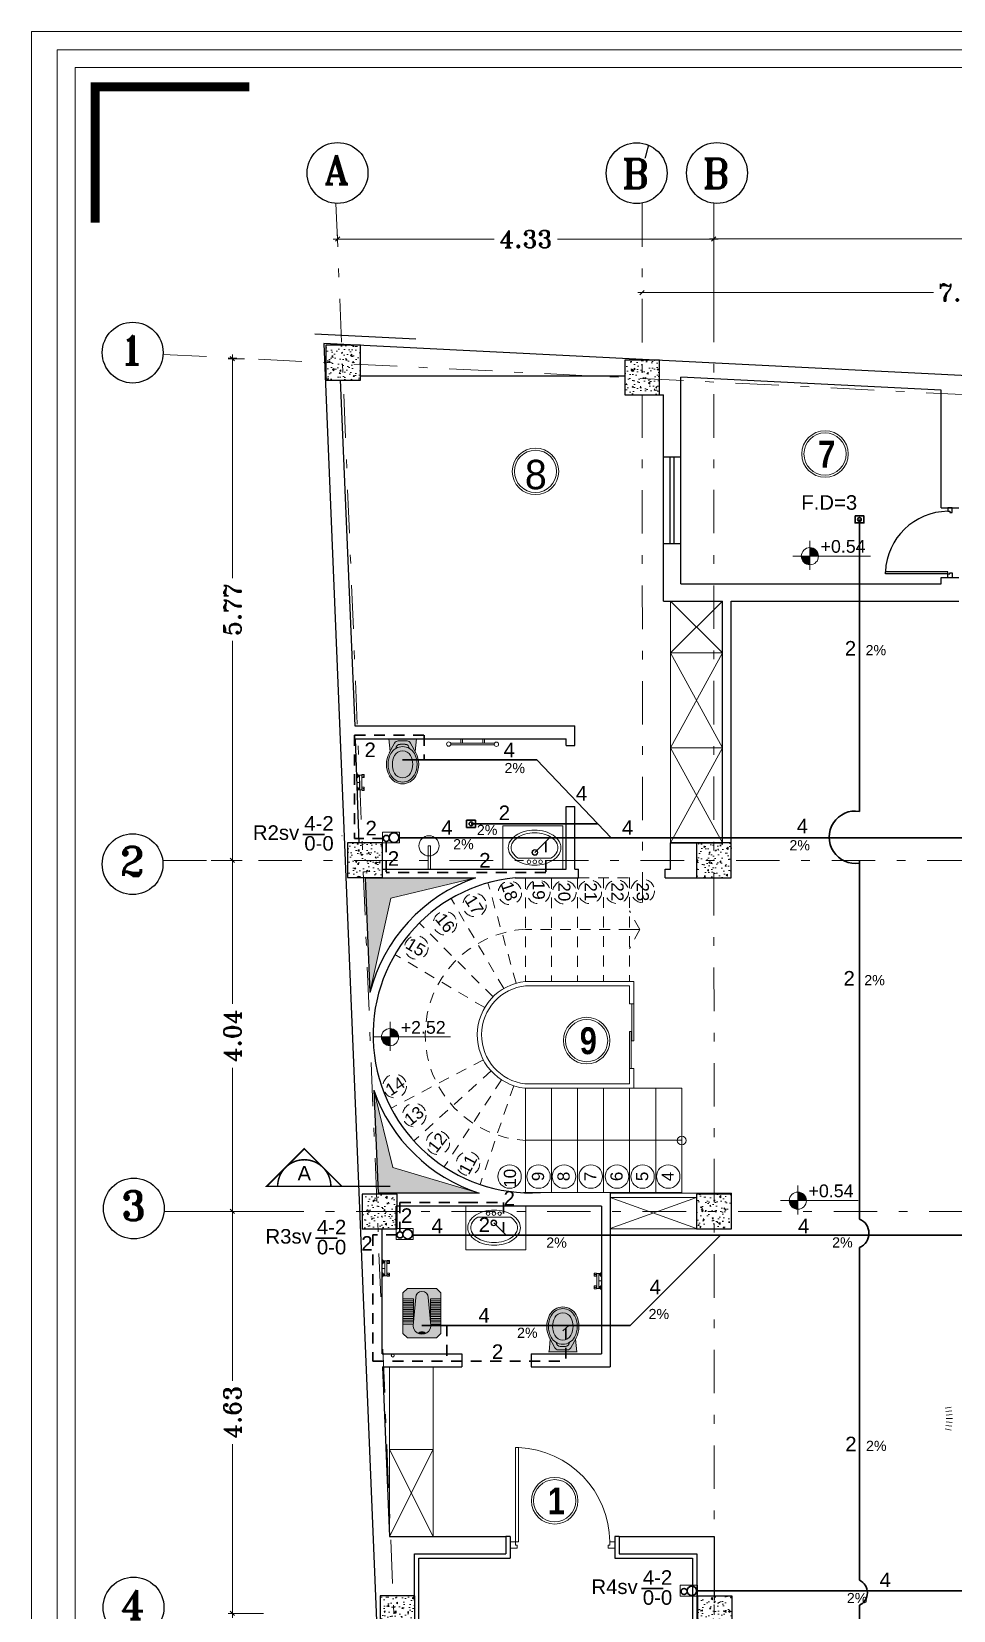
# Model space of a CAD drawing. Header units: inches. Extents: x 0 to 535, y -174 to 989.
# Drawn here: x 381.2 to 391.82, y -12.76 to 5.41 of the extents above; entities that cross this region are included whole.
import ezdxf
from ezdxf.enums import TextEntityAlignment as Align

# ---------------------------------------------------------------- set-up
doc = ezdxf.new("R2010")
doc.units = ezdxf.units.IN
doc.header["$MEASUREMENT"] = 0
for name, pattern in [('DASHDOT', [1, 0.5, -0.25, 0, -0.25]), ('DASHDOT2', [0.5, 0.25, -0.125, 0, -0.125]), ('HIDDEN2', [0.1875, 0.125, -0.0625])]:
    doc.linetypes.add(name, pattern=pattern)
for name, color, linetype, lineweight in [('1', 1, 'Continuous', 9), ('AB', 1, 'DASHDOT2', 30), ('ax', 8, 'Continuous', 5), ('beton sabok', 9, 'Continuous', 5), ('dimension', 21, 'Continuous', 9), ('door', 1, 'Continuous', 5), ('FAZELAB', 1, 'Continuous', 30), ('FER', 20, 'Continuous', 9), ('font', 253, 'Continuous', 9), ('FUR', 252, 'Continuous', 5), ('Furniture', 175, 'Continuous', 5), ('HEATING', 1, 'Continuous', 30), ('kadr02$0$AEOCLG', 4, 'Continuous', 9), ('LAYER2', 253, 'Continuous', 5), ('w.c', 7, 'Continuous', 5), ('wall', 51, 'Continuous', 25), ('window', 152, 'Continuous', 5)]:
    doc.layers.add(name, color=color, linetype=linetype, lineweight=lineweight)
doc.layers.add('nazok kari', color=43, linetype='Continuous')
doc.layers.add('Section', color=3, linetype='Continuous')
doc.styles.add('amir text b', font='swisscbo.ttf')
doc.styles.add('arial', font='arial.ttf')
doc.styles.add('FAR-3', font='naskhn.shx', dxfattribs={"height": 0.35})
doc.styles.add('ROMANT', font='romant')
doc.styles.get("Standard").update_dxf_attribs({"font": 'arial.ttf'})
doc.dimstyles.new('STANDARD$0', dxfattribs={"dimtxt": 0.2, "dimasz": 0.05, "dimexe": 0.05, "dimexo": 0.05, "dimgap": 0.05, "dimtad": 0, "dimzin": 0, "dimdsep": 46, "dimtxsty": 'ROMANT', "dimblk": 'OBLIQUE', "dimcen": 0, "dimdle": 0.05, "dimclrd": 256, "dimclre": 256, "dimclrt": 256, "dimadec": 0, "dimazin": 0, "dimtfac": 1, "dimtix": 1, "dimtofl": 0, "dimtmove": 1, "dimatfit": 3, "dimldrblk": 'OBLIQUE', "dimfxl": 1, "dimtolj": 1, "dimtzin": 0, "dimlwd": -1, "dimlwe": -1, "dimarcsym": 1})

# ---------------------------------------------------------------- blocks, each defined once
blk = doc.blocks.new('wc01')
at = {"layer": 'w.c'}
for p, q in [((-1.038, -0.5), (-1.038, 0)), ((-1.038, 0), (-0.347, 0)), ((-0.347, 0), (-0.347, -0.5)), ((-0.523, -0.126), (-0.9, -0.126)), ((-0.347, -0.5), (-1.038, -0.5))]:
    blk.add_line(p, q, dxfattribs=at)
for centre, radius in [((-0.781, -0.085), 0.0209), ((-0.715, -0.192), 0.0338), ((-0.715, -0.192), 0.0285), ((-0.714, -0.085), 0.0209), ((-0.647, -0.085), 0.0209)]:
    blk.add_circle(centre, radius, dxfattribs=at)
for centre, radius, start, end in [((-0.875, -0.247), 0.139, 148.2866, 180), ((-0.797, -0.295), 0.231, 123.8347, 148.2866), ((-0.797, -0.295), 0.199, 121.3767, 148.2866), ((-0.746, -0.372), 0.323, 105.5176, 123.8347), ((-0.712, -0.493), 0.449, 90, 105.5176), ((-0.712, -0.493), 0.449, 74.4824, 90), ((-0.678, -0.372), 0.323, 56.1653, 74.4824), ((-0.627, -0.295), 0.199, 31.7134, 58.6233), ((-0.627, -0.295), 0.231, 31.7134, 56.1653), ((-0.548, -0.247), 0.139, 360, 31.7134), ((-0.875, -0.247), 0.139, 180, 211.7134), ((-0.797, -0.198), 0.231, 211.7134, 236.1653), ((-0.875, -0.247), 0.106, 148.2866, 180), ((-0.875, -0.247), 0.106, 180, 211.7134), ((-0.797, -0.198), 0.199, 211.7134, 236.1653), ((-0.746, -0.122), 0.291, 236.1653, 254.4824), ((-0.678, -0.122), 0.291, 285.5176, 303.8347), ((-0.627, -0.198), 0.199, 303.8347, 328.2866), ((-0.627, -0.198), 0.231, 303.8347, 328.2866), ((-0.548, -0.247), 0.106, 360, 31.7134), ((-0.548, -0.247), 0.106, 328.2866, 0), ((-0.548, -0.247), 0.139, 328.2866, 360), ((-0.746, -0.122), 0.323, 236.1653, 254.4824), ((-0.712, 0), 0.449, 254.4824, 270), ((-0.712, 0), 0.417, 254.4824, 270), ((-0.712, 0), 0.417, 270, 285.5176), ((-0.712, 0), 0.449, 270, 285.5176), ((-0.678, -0.122), 0.323, 285.5176, 303.8347)]:
    blk.add_arc(centre, radius, start, end, dxfattribs=at)
blk = doc.blocks.new('rer')
at = {"layer": 'w.c', "true_color": 0xdbd2bd}
h = blk.add_hatch(color=254, dxfattribs=at)
h.dxf.hatch_style = 2
h.paths.add_polyline_path([(126.852, -299.268), (126.852, -299.15), (126.959, -299.15), (127.01, -299.201), (127.01, -299.537), (126.959, -299.588), (126.852, -299.588), (126.852, -299.469, 1.16316)])
h.paths.add_polyline_path([(126.867, -299.267, -0.287492), (126.959, -299.324, 0.445261), (126.959, -299.413, -0.287492), (126.867, -299.471), (126.546, -299.44, -1), (126.546, -299.298)], flags=17)
h.paths.add_polyline_path([(126.852, -299.15), (126.852, -299.268, 0.009834), (126.848, -299.269, -0.339643), (126.959, -299.324, 0.445261), (126.959, -299.413, -0.287492), (126.867, -299.471), (126.806, -299.465), (126.806, -299.466), (126.562, -299.466), (126.562, -299.588), (126.49, -299.588), (126.44, -299.537), (126.44, -299.201), (126.49, -299.15)])
h.paths.add_polyline_path([(126.848, -299.469, 0.009834), (126.852, -299.469), (126.852, -299.588), (126.826, -299.588), (126.826, -299.467)], flags=17)
h.paths.add_polyline_path([(126.826, -299.467), (126.826, -299.588), (126.806, -299.588), (126.806, -299.466), (126.814, -299.466)], flags=17)
h.paths.add_polyline_path([(126.806, -299.466), (126.806, -299.588), (126.786, -299.588), (126.786, -299.466)], flags=17)
h.paths.add_polyline_path([(126.786, -299.466), (126.786, -299.588), (126.765, -299.588), (126.765, -299.466)], flags=17)
h.paths.add_polyline_path([(126.765, -299.466), (126.765, -299.588), (126.745, -299.588), (126.745, -299.466)], flags=17)
h.paths.add_polyline_path([(126.745, -299.466), (126.745, -299.588), (126.725, -299.588), (126.725, -299.466)], flags=17)
h.paths.add_polyline_path([(126.725, -299.466), (126.725, -299.588), (126.704, -299.588), (126.704, -299.466)], flags=17)
h.paths.add_polyline_path([(126.704, -299.466), (126.704, -299.588), (126.684, -299.588), (126.684, -299.466)], flags=17)
h.paths.add_polyline_path([(126.684, -299.466), (126.684, -299.588), (126.664, -299.588), (126.664, -299.466)], flags=17)
h.paths.add_polyline_path([(126.664, -299.466), (126.664, -299.588), (126.643, -299.588), (126.643, -299.466)], flags=17)
h.paths.add_polyline_path([(126.643, -299.466), (126.643, -299.588), (126.623, -299.588), (126.623, -299.466)], flags=17)
h.paths.add_polyline_path([(126.623, -299.466), (126.623, -299.588), (126.602, -299.588), (126.602, -299.466)], flags=17)
h.paths.add_polyline_path([(126.602, -299.466), (126.602, -299.588), (126.582, -299.588), (126.582, -299.466)], flags=17)
h.paths.add_polyline_path([(126.582, -299.466), (126.582, -299.588), (126.562, -299.588), (126.562, -299.466)], flags=17)
h = blk.add_hatch(color=254, dxfattribs=at)
h.dxf.hatch_style = 2
h.paths.add_polyline_path([(126.867, -299.267, -0.287492), (126.959, -299.324, 0.445261), (126.959, -299.413, -0.287492), (126.867, -299.471), (126.546, -299.44, -1), (126.546, -299.298)])
h = blk.add_hatch(color=254, dxfattribs=at)
h.dxf.hatch_style = 2
h.paths.add_polyline_path([(126.959, -299.324, -0.229416), (126.959, -299.413, -0.445261)])
at = {"layer": 'w.c'}
for p, q in [((126.44, -299.201), (126.49, -299.15)), ((126.959, -299.15), (126.49, -299.15)), ((126.562, -299.15), (126.562, -299.272)), ((126.582, -299.15), (126.582, -299.272)), ((126.602, -299.15), (126.602, -299.272)), ((126.623, -299.15), (126.623, -299.272)), ((126.643, -299.15), (126.643, -299.272)), ((126.664, -299.15), (126.664, -299.272)), ((126.684, -299.15), (126.684, -299.272)), ((126.704, -299.15), (126.704, -299.272)), ((126.725, -299.15), (126.725, -299.272)), ((126.745, -299.15), (126.745, -299.272)), ((126.765, -299.15), (126.765, -299.272)), ((126.786, -299.15), (126.786, -299.272)), ((126.806, -299.15), (126.806, -299.272)), ((126.826, -299.15), (126.826, -299.272)), ((126.852, -299.15), (126.852, -299.272)), ((127.01, -299.201), (126.959, -299.15)), ((126.44, -299.201), (126.44, -299.537)), ((126.867, -299.267), (126.546, -299.298)), ((126.814, -299.272), (126.562, -299.272)), ((127.01, -299.537), (127.01, -299.201)), ((126.867, -299.471), (126.546, -299.44)), ((126.562, -299.466), (126.814, -299.466)), ((126.562, -299.466), (126.562, -299.588)), ((126.582, -299.466), (126.582, -299.588)), ((126.602, -299.466), (126.602, -299.588)), ((126.623, -299.466), (126.623, -299.588)), ((126.643, -299.466), (126.643, -299.588)), ((126.664, -299.466), (126.664, -299.588)), ((126.684, -299.466), (126.684, -299.588)), ((126.704, -299.466), (126.704, -299.588)), ((126.725, -299.466), (126.725, -299.588)), ((126.745, -299.466), (126.745, -299.588)), ((126.765, -299.466), (126.765, -299.588)), ((126.786, -299.466), (126.786, -299.588)), ((126.806, -299.466), (126.806, -299.588)), ((126.826, -299.466), (126.826, -299.588)), ((126.852, -299.466), (126.852, -299.588)), ((126.49, -299.588), (126.44, -299.537)), ((126.49, -299.588), (126.959, -299.588)), ((126.959, -299.588), (127.01, -299.537))]:
    blk.add_line(p, q, dxfattribs=at)
for centre, radius, start, end in [((126.546, -299.369), 0.0713, 90, 270), ((126.867, -299.369), 0.102, 259.1193, 100.8807), ((126.999, -299.369), 0.0597, 131.9969, 228.0031)]:
    blk.add_arc(centre, radius, start, end, dxfattribs=at)
blk = doc.blocks.new('we')
at = {"layer": 'Furniture', "true_color": 0xdbd2bd}
h = blk.add_hatch(color=254, dxfattribs=at)
h.dxf.hatch_style = 2
h.paths.add_polyline_path([(126.415, -299.619, 0.250522), (126.149, -299.619), (126.037, -299.678, 0.276719), (126.012, -299.72), (126.012, -299.822, 0.276719), (126.036, -299.864), (126.148, -299.924, 0.250522), (126.414, -299.924, 0.599332)])
h.paths.add_polyline_path([(126.157, -299.906, 0.250522), (126.405, -299.907, 0.599332), (126.405, -299.636, 0.250522), (126.158, -299.636, 0.599332)], flags=16)
h.paths.add_polyline_path([(126.382, -299.864, -0.250522), (126.18, -299.864, -0.599332), (126.18, -299.679, -0.250522), (126.383, -299.679, -0.599332)], flags=0)
h.paths.add_polyline_path([(126.18, -299.679, 0.599332), (126.18, -299.864, 0.250522), (126.382, -299.864, 0.599332), (126.383, -299.679, 0.250522)], flags=0)
h.paths.add_polyline_path([(126.012, -299.822), (126.012, -299.72, -0.276719), (126.037, -299.678), (126.134, -299.626), (125.989, -299.612), (125.988, -299.93), (126.134, -299.916), (126.036, -299.864, -0.276719)])
edge = h.paths.add_edge_path()
edge.add_line((125.988, -299.599), (125.988, -299.935))
edge.add_line((125.988, -299.935), (125.989, -299.606))
edge.add_arc((125.94, -299.606), 0.0484, 359.8872, 368.2762)
h = blk.add_hatch(color=254, dxfattribs=at)
h.dxf.hatch_style = 2
h.paths.add_polyline_path([(126.157, -299.906, 0.250522), (126.405, -299.907, 0.599332), (126.405, -299.636, 0.250522), (126.158, -299.636, 0.599332)])
h.paths.add_polyline_path([(126.18, -299.679, -0.250522), (126.383, -299.679, -0.599332), (126.382, -299.864, -0.250522), (126.18, -299.864, -0.599332)], flags=16)
h.paths.add_polyline_path([(126.18, -299.679, 0.599332), (126.18, -299.864, 0.250522), (126.382, -299.864, 0.599332), (126.383, -299.679, 0.250522)], flags=16)
at = {"layer": 'Furniture'}
for p, q in [((125.988, -299.936), (125.989, -299.606)), ((126.134, -299.626), (125.989, -299.612)), ((126.037, -299.678), (126.149, -299.619)), ((126.012, -299.822), (126.012, -299.72)), ((126.036, -299.864), (126.148, -299.924)), ((126.051, -299.8), (126.051, -299.742)), ((126.134, -299.916), (125.988, -299.93))]:
    blk.add_line(p, q, dxfattribs=at)
for centre, radius, start, end in [((126.059, -299.72), 0.0469, 118.016, 179.8872), ((126.1, -299.742), 0.0484, 92.8645, 179.8872), ((126.23, -299.771), 0.153, 118.016, 241.7584), ((126.23, -299.771), 0.105, 118.016, 241.7584), ((126.281, -299.868), 0.282, 61.7584, 118.016), ((126.281, -299.868), 0.263, 61.7584, 118.016), ((126.281, -299.868), 0.214, 61.7584, 118.016), ((126.333, -299.772), 0.105, 298.016, 61.7584), ((126.333, -299.772), 0.153, 298.016, 61.7584), ((126.333, -299.772), 0.173, 298.016, 61.7584), ((126.059, -299.822), 0.0469, 179.8872, 241.7584), ((126.1, -299.8), 0.0484, 179.8872, 266.9099), ((126.282, -299.675), 0.214, 241.7584, 298.016), ((126.282, -299.675), 0.282, 241.7584, 298.016), ((126.282, -299.675), 0.263, 241.7584, 298.016)]:
    blk.add_arc(centre, radius, start, end, dxfattribs=at)
blk = doc.blocks.new('DR_D01')
for p, q in [((-0.45, 0.93), (-0.42, 0.93)), ((-0.45, 0.03), (-0.45, 0.93)), ((-0.42, 0.03), (-0.42, 0.93)), ((-0.5, 0.03), (-0.42, 0.03)), ((-0.5, 0.03), (-0.5, -0.03)), ((-0.45, 0.03), (-0.45, 0)), ((-0.45, 0), (-0.435, 0)), ((-0.435, 0), (-0.435, -0.03)), ((0.435, 0), (0.435, -0.03)), ((0.45, 0), (0.435, 0)), ((0.45, 0.03), (0.45, 0)), ((0.5, 0.03), (0.45, 0.03)), ((0.5, -0.03), (0.5, 0.03)), ((-0.435, -0.03), (-0.5, -0.03)), ((0.435, -0.03), (0.5, -0.03))]:
    blk.add_line(p, q)
blk.add_arc((-0.46, 0.021), 0.91, 0.5915, 87.4664)
blk = doc.blocks.new('beton')
at = {"layer": 'beton sabok'}
h = blk.add_hatch(dxfattribs=at)
h.set_pattern_fill('AR-CONC', color=256, scale=0.022857, angle=45)
h.set_pattern_definition([(95, (46.01481, 18.04323), (0.126069028, 0.105784475), [0.017142857, -0.18857143]), (40, (46.01481, 18.04323), (-0.14399821, 0.099147006), [0.013714286, -0.150857143]), (145.451444, (46.02532, 18.05205), (-0.01792918, 0.20493148), [0.014569187, -0.160261054]), (91.1842, (45.98248, 18.07555), (0.1992442, 0.14574029), [0.02571429, -0.28285714]), (141.635635, (45.9991, 18.0877), (-0.00637716, 0.30850552), [0.02185379, -0.24039172]), (36.184164, (45.98248, 18.07555), (-0.00637716, 0.30850552), [0.02057143, -0.22628571]), (66, (46.00673, 18.08364), (0.161547788, 0.03140171), [0.017142857, -0.18857143]), (11, (46.00673, 18.08364), (-0.07787625, 0.156527642), [0.013714286, -0.150857143]), (116.451445, (46.02019, 18.08625), (0.083671537, 0.18792935), [0.014569186, -0.160261054]), (82.5, (46.01481, 18.04323), (-0.0518384424, 0.055769101), [0, -0.149028571, 0, -0.153142857, 0, -0.151428571]), (52.5, (46.01481, 18.04323), (-0.021228101, 0.106265017), [0, -0.087314286, 0, -0.1456, 0, -0.057714286]), (12.5, (45.97877, 18.00719), (0.0899241525, 0.082633317), [0, -0.057142857, 0, -0.178285714, 0, -0.236571429]), (2.5, (45.9626, 17.99103), (0.07807771, 0.110436527), [0, -0.074285714, 0, -0.1184, 0, -0.168])])
h.paths.add_polyline_path([(326.844, 567.847), (327.244, 567.847), (327.244, 568.247), (326.844, 568.247)])
at = {"layer": 'wall'}
blk.add_lwpolyline([(327.244, 568.247), (327.244, 567.847), (326.844, 567.847), (326.844, 568.247)], close=True, dxfattribs=at)
blk = doc.blocks.new('_Oblique')
at = {"color": 0, "linetype": 'ByBlock', "lineweight": -2}
blk.add_line((-0.5, -0.5), (0.5, 0.5), dxfattribs=at)
blk = doc.blocks.new('*D167')
at = {"layer": 'Defpoints', "color": 0, "transparency": 16777216}
for p in [(32.954, 38.09), (32.763, 32.316), (32.926, 32.316)]:
    blk.add_point(p, dxfattribs=at)
at = {"layer": 'dimension', "transparency": 16777216}
for p, q in [((32.904, 38.09), (32.713, 38.09)), ((32.763, 38.14), (32.763, 35.563)), ((32.763, 32.266), (32.763, 34.844)), ((32.876, 32.316), (32.713, 32.316))]:
    blk.add_line(p, q, dxfattribs=at)
at = {"layer": 'dimension', "transparency": 16777216, "xscale": 0.05, "yscale": 0.05, "zscale": 0.05}
for p, rotation in [((32.763, 38.09), 90), ((32.763, 32.316), 270)]:
    blk.add_blockref('_Oblique', p, dxfattribs=dict(at, rotation=rotation))
at = {"layer": 'dimension', "transparency": 16777216, "insert": (32.763, 35.203), "char_height": 0.2, "attachment_point": 5, "rotation": 90, "style": 'ROMANT'}
blk.add_mtext('\\A1;5.77', dxfattribs=at)
blk = doc.blocks.new('*D168')
at = {"layer": 'Defpoints', "color": 0, "transparency": 16777216}
for p in [(32.467, 32.316), (32.406, 28.274), (32.763, 28.274)]:
    blk.add_point(p, dxfattribs=at)
at = {"layer": 'dimension', "transparency": 16777216}
for p, q in [((32.763, 32.366), (32.763, 30.664)), ((32.517, 32.316), (32.813, 32.316)), ((32.763, 28.224), (32.763, 29.926)), ((32.456, 28.274), (32.813, 28.274))]:
    blk.add_line(p, q, dxfattribs=at)
at = {"layer": 'dimension', "transparency": 16777216, "xscale": 0.05, "yscale": 0.05, "zscale": 0.05}
for p, rotation in [((32.763, 32.316), 90), ((32.763, 28.274), 270)]:
    blk.add_blockref('_Oblique', p, dxfattribs=dict(at, rotation=rotation))
at = {"layer": 'dimension', "transparency": 16777216, "insert": (32.763, 30.295), "char_height": 0.2, "attachment_point": 5, "rotation": 90, "style": 'ROMANT'}
blk.add_mtext('\\A1;4.04', dxfattribs=at)
blk = doc.blocks.new('*D169')
at = {"layer": 'Defpoints', "color": 0, "transparency": 16777216}
for p in [(33.172, 28.274), (32.763, 23.647), (33.172, 23.647)]:
    blk.add_point(p, dxfattribs=at)
at = {"layer": 'dimension', "transparency": 16777216}
for p, q in [((33.122, 28.274), (32.713, 28.274)), ((32.763, 28.324), (32.763, 26.325)), ((32.763, 23.597), (32.763, 25.596)), ((33.122, 23.647), (32.713, 23.647))]:
    blk.add_line(p, q, dxfattribs=at)
at = {"layer": 'dimension', "transparency": 16777216, "xscale": 0.05, "yscale": 0.05, "zscale": 0.05}
for p, rotation in [((32.763, 28.274), 90), ((32.763, 23.647), 270)]:
    blk.add_blockref('_Oblique', p, dxfattribs=dict(at, rotation=rotation))
at = {"layer": 'dimension', "transparency": 16777216, "insert": (32.763, 25.961), "char_height": 0.2, "attachment_point": 5, "rotation": 90, "style": 'ROMANT'}
blk.add_mtext('\\A1;4.63', dxfattribs=at)
blk = doc.blocks.new('*D170')
at = {"layer": 'Defpoints', "color": 0, "transparency": 16777216}
for p in [(38.306, 39.468), (38.306, 39.468), (33.975, 39.392)]:
    blk.add_point(p, dxfattribs=at)
at = {"layer": 'dimension', "transparency": 16777216}
for p, q in [((33.925, 39.468), (35.777, 39.468)), ((33.975, 39.442), (33.975, 39.518)), ((38.356, 39.468), (36.505, 39.468))]:
    blk.add_line(p, q, dxfattribs=at)
at = {"layer": 'dimension', "transparency": 16777216, "xscale": 0.05, "yscale": 0.05, "zscale": 0.05, "rotation": 180}
blk.add_blockref('_Oblique', (33.975, 39.468), dxfattribs=at)
at = {"layer": 'dimension', "transparency": 16777216, "xscale": 0.05, "yscale": 0.05, "zscale": 0.05}
blk.add_blockref('_Oblique', (38.306, 39.468), dxfattribs=at)
at = {"layer": 'dimension', "transparency": 16777216, "insert": (36.141, 39.468), "char_height": 0.2, "attachment_point": 5, "style": 'ROMANT'}
blk.add_mtext('\\A1;4.33', dxfattribs=at)
blk = doc.blocks.new('*D171')
at = {"layer": 'Defpoints', "color": 0, "transparency": 16777216}
for p in [(44.912, 39.597), (44.912, 39.469), (38.306, 38.703)]:
    blk.add_point(p, dxfattribs=at)
at = {"layer": 'dimension', "transparency": 16777216}
for p, q in [((38.256, 39.469), (41.259, 39.469)), ((38.306, 38.753), (38.306, 39.519)), ((44.962, 39.469), (41.959, 39.469)), ((44.912, 39.547), (44.912, 39.419))]:
    blk.add_line(p, q, dxfattribs=at)
at = {"layer": 'dimension', "transparency": 16777216, "xscale": 0.05, "yscale": 0.05, "zscale": 0.05, "rotation": 180}
blk.add_blockref('_Oblique', (38.306, 39.469), dxfattribs=at)
at = {"layer": 'dimension', "transparency": 16777216, "xscale": 0.05, "yscale": 0.05, "zscale": 0.05}
blk.add_blockref('_Oblique', (44.912, 39.469), dxfattribs=at)
at = {"layer": 'dimension', "transparency": 16777216, "insert": (41.609, 39.469), "char_height": 0.2, "attachment_point": 5, "style": 'ROMANT'}
blk.add_mtext('\\A1;6.61', dxfattribs=at)
blk = doc.blocks.new('*D172')
at = {"layer": 'Defpoints', "color": 0, "transparency": 16777216}
for p in [(37.481, 38.853), (44.912, 38.853), (44.912, 38.853)]:
    blk.add_point(p, dxfattribs=at)
at = {"layer": 'dimension', "transparency": 16777216}
for p, q in [((37.431, 38.853), (40.837, 38.853)), ((44.962, 38.853), (41.556, 38.853))]:
    blk.add_line(p, q, dxfattribs=at)
at = {"layer": 'dimension', "transparency": 16777216, "xscale": 0.05, "yscale": 0.05, "zscale": 0.05, "rotation": 180}
blk.add_blockref('_Oblique', (37.481, 38.853), dxfattribs=at)
at = {"layer": 'dimension', "transparency": 16777216, "xscale": 0.05, "yscale": 0.05, "zscale": 0.05}
blk.add_blockref('_Oblique', (44.912, 38.853), dxfattribs=at)
at = {"layer": 'dimension', "transparency": 16777216, "insert": (41.196, 38.853), "char_height": 0.2, "attachment_point": 5, "style": 'ROMANT'}
blk.add_mtext('\\A1;7.43', dxfattribs=at)
blk = doc.blocks.new('A$C7BB53FAB')
at = {"layer": 'FER'}
for p, q in [((-0.065, 0.151), (-0.079, 0.156)), ((-0.079, 0.141), (-0.065, 0.146)), ((-0.079, 0.009), (-0.065, 0.004)), ((-0.049, 0.157), (-0.052, 0.157)), ((-0.049, 0.14), (-0.052, 0.14)), ((-0.049, 0.01), (-0.052, 0.01)), ((-0.022, 0.157), (-0.024, 0.157)), ((-0.022, 0.142), (-0.024, 0.142)), ((-0.024, 0.075), (0.005, 0.075)), ((-0.022, 0.007), (-0.024, 0.007)), ((-0.022, 0.141), (-0.022, 0.159)), ((-0.022, 0.009), (-0.022, -0.009)), ((-0.01, 0.16), (-0.02, 0.16)), ((-0.01, 0.155), (-0.02, 0.155)), ((-0.01, 0.145), (-0.02, 0.145)), ((-0.01, 0.14), (-0.02, 0.14)), ((-0.01, 0.01), (-0.02, 0.01)), ((-0.01, 0.005), (-0.02, 0.005)), ((-0.009, 0.157), (-0.002, 0.171)), ((-0.009, 0.141), (-0.009, 0.159)), ((-0.009, 0.142), (-0.002, 0.129)), ((-0.009, 0.007), (-0.002, 0.021)), ((-0.009, 0.009), (-0.009, -0.009)), ((0, 0.172), (0.005, 0.172)), ((0, 0.127), (0, 0.172)), ((0, 0.127), (0.005, 0.127)), ((0, 0.023), (0.005, 0.023)), ((0, 0.023), (0, -0.023)), ((-0.065, -0.001), (-0.079, -0.006)), ((-0.049, -0.007), (-0.052, -0.007)), ((-0.022, -0.007), (-0.024, -0.007)), ((-0.01, -0.005), (-0.02, -0.005)), ((-0.01, -0.01), (-0.02, -0.01)), ((-0.009, -0.007), (-0.002, -0.021)), ((0, -0.023), (0.005, -0.023))]:
    blk.add_line(p, q, dxfattribs=at)
for points in [[(-0.053, 0.166, -0.414214), (-0.052, 0.165), (-0.052, 0.132, -0.414214), (-0.053, 0.131), (-0.078, 0.131, -0.414214), (-0.079, 0.132), (-0.079, 0.165, -0.414214), (-0.078, 0.166)], [(-0.078, 0.019), (-0.053, 0.019, -0.414214), (-0.052, 0.017), (-0.052, -0.015, -0.414214), (-0.053, -0.016), (-0.078, -0.016, -0.414214), (-0.079, -0.015), (-0.079, 0.017, -0.414214)], [(-0.024, 0.159, 0.414214), (-0.025, 0.16), (-0.048, 0.16, 0.414214), (-0.049, 0.159), (-0.049, -0.009, 0.414214), (-0.048, -0.01), (-0.025, -0.01, 0.414214), (-0.024, -0.009)]]:
    blk.add_lwpolyline(points, format="xyb", close=True, dxfattribs=at)
for centre, radius, start, end in [((-0.066, 0.149), 0.0025, 290.556, 69.444), ((-0.066, 0.001), 0.0025, 290.556, 69.444), ((-0.02, 0.159), 0.00125, 90, 180), ((-0.02, 0.156), 0.00125, 180, 270), ((-0.02, 0.154), 0.00125, 90, 180), ((-0.02, 0.146), 0.00125, 180, 270), ((-0.02, 0.144), 0.00125, 90, 180), ((-0.02, 0.141), 0.00125, 180, 270), ((-0.02, 0.009), 0.00125, 90, 180), ((-0.02, 0.006), 0.00125, 180, 270), ((-0.02, 0.004), 0.00125, 90, 180), ((-0.01, 0.159), 0.00125, 0, 90), ((-0.01, 0.156), 0.00125, 270, 0), ((-0.01, 0.154), 0.00125, 0, 90), ((-0.01, 0.146), 0.00125, 270, 0), ((-0.01, 0.144), 0.00125, 0, 90), ((-0.01, 0.141), 0.00125, 270, 0), ((-0.01, 0.009), 0.00125, 0, 90), ((-0.01, 0.006), 0.00125, 270, 0), ((-0.01, 0.004), 0.00125, 0, 90), ((0, 0.17), 0.0025, 90, 153.4349), ((0, 0.13), 0.0025, 206.5651, 270), ((0, 0.02), 0.0025, 90, 153.4349), ((-0.02, -0.004), 0.00125, 180, 270), ((-0.02, -0.006), 0.00125, 90, 180), ((-0.02, -0.009), 0.00125, 180, 270), ((-0.01, -0.004), 0.00125, 270, 0), ((-0.01, -0.006), 0.00125, 0, 90), ((-0.01, -0.009), 0.00125, 270, 0), ((0, -0.02), 0.0025, 206.5651, 270)]:
    blk.add_arc(centre, radius, start, end, dxfattribs=at)
blk = doc.blocks.new('fgh')
at = {"layer": 'ax', "color": 67, "linetype": 'DASHDOT', "true_color": 0x727430}
for p, q in [((33.955, 39.879), (34.66, 22.701)), ((37.48, 39.879), (37.486, 31.832)), ((38.306, 39.881), (38.311, 21.997)), ((31.964, 38.14), (44.712, 37.501)), ((31.964, 32.316), (46.654, 32.316)), ((31.987, 28.274), (46.207, 28.274))]:
    blk.add_line(p, q, dxfattribs=at)
at = {"layer": 'dimension', "lineweight": -3}
for centre in [(33.974, 40.229), (37.418, 40.227), (38.343, 40.229), (31.615, 38.161), (31.614, 32.272), (31.628, 28.308), (31.625, 23.715)]:
    blk.add_circle(centre, 0.35, dxfattribs=at)
at = {"xscale": -1}
for p in [(361.082, -530.002), (364.525, -530.173), (361.334, -535.73), (365.352, -535.731), (361.503, -539.773), (365.353, -539.773), (361.709, -544.399), (365.361, -544.4)]:
    blk.add_blockref('beton', p, dxfattribs=at)
at = {"layer": 'dimension'}
blk.add_text('/', height=0.139, dxfattribs=at).set_placement((37.508, 40.401))
at = {"layer": 'dimension', "lineweight": -3, "style": 'ROMANT'}
for s, p in [('A', (33.82, 40.099)), ('B', (37.247, 40.054)), ('B', (38.173, 40.056)), ('1', (31.466, 38.025)), ('2', (31.466, 32.136)), ('3', (31.48, 28.172)), ('4', (31.476, 23.579))]:
    blk.add_text(s, height=0.334, dxfattribs=at).set_placement(p)
at = {"layer": 'dimension'}
for base, p1, p2, picture, middle in [((38.306, 39.468), (33.975, 39.392), (38.306, 39.468), '*D170', (36.141, 39.468)), ((44.912, 39.469), (38.306, 38.703), (44.912, 39.597), '*D171', (41.609, 39.469)), ((44.912, 38.853), (37.481, 38.853), (44.912, 38.853), '*D172', (41.196, 38.853))]:
    dim = blk.add_linear_dim(base=base, p1=p1, p2=p2, dimstyle='STANDARD$0', dxfattribs=at)
    dim.commit()
    dim.dimension.update_dxf_attribs({"geometry": picture, "text_midpoint": middle})
for base, p1, p2, picture, middle in [((32.763, 32.316), (32.954, 38.09), (32.926, 32.316), '*D167', (32.763, 35.203)), ((32.763, 28.274), (32.467, 32.316), (32.406, 28.274), '*D168', (32.763, 30.295)), ((32.763, 23.647), (33.172, 28.274), (33.172, 23.647), '*D169', (32.763, 25.961))]:
    dim = blk.add_linear_dim(base=base, p1=p1, p2=p2, angle=90, dimstyle='STANDARD$0', dxfattribs=at)
    dim.commit()
    dim.dimension.update_dxf_attribs({"geometry": picture, "text_midpoint": middle})

msp = doc.modelspace()

# ---------------------------------------------------------------- hatches: boundary and pattern name
at = {"layer": '1'}
h = msp.add_hatch(color=256, dxfattribs=at)
h.dxf.hatch_style = 1
h.paths.add_polyline_path([(386.313, -4.329), (385.046, -4.329), (385.1, -5.639), (385.341, -4.563)])
h = msp.add_hatch(color=256, dxfattribs=at)
h.dxf.hatch_style = 1
h.paths.add_polyline_path([(385.361, -7.664), (385.292, -7.381), (385.171, -7.381), (385.195, -7.96), (386.355, -7.96)])
h.paths.add_polyline_path([(385.147, -6.79), (385.171, -7.381), (385.292, -7.381)])
at = {"layer": 'font'}
h = msp.add_hatch(color=256, dxfattribs=at)
h.dxf.hatch_style = 1
h.paths.add_polyline_path([(390.264, -0.625, 0.413571), (390.164, -0.528), (390.164, -0.625)])
h.paths.add_polyline_path([(390.164, -0.725), (390.164, -0.625), (390.067, -0.625, 0.004741), (390.067, -0.627, 0.409311)])
h = msp.add_hatch(color=256, dxfattribs=at)
h.dxf.hatch_style = 1
h.paths.add_polyline_path([(385.429, -6.161, 0.413571), (385.328, -6.064), (385.328, -6.161)])
h.paths.add_polyline_path([(385.328, -6.262), (385.328, -6.161), (385.231, -6.161, 0.004741), (385.231, -6.163, 0.409311)])
h = msp.add_hatch(color=256, dxfattribs=at)
h.dxf.hatch_style = 1
h.paths.add_polyline_path([(390.125, -8.044, 0.413571), (390.024, -7.947), (390.024, -8.044)])
h.paths.add_polyline_path([(390.024, -8.144), (390.024, -8.044), (389.927, -8.044, 0.004741), (389.927, -8.045, 0.409311)])

# ---------------------------------------------------------------- linework, layer by layer
for p, q in [((388.478, -0.485), (388.478, 0.515)), ((388.554, -0.485), (388.554, 0.515)), ((388.602, -0.485), (388.602, 0.515)), ((388.678, -0.485), (388.678, 0.515)), ((391.754, -0.07), (391.754, -0.11)), ((391.802, -0.07), (391.754, -0.07)), ((391.754, -0.11), (391.778, -0.11)), ((391.778, -0.11), (391.778, -0.122)), ((391.778, -0.122), (391.802, -0.122)), ((391.802, -0.122), (391.802, -0.07)), ((391.034, -0.83), (391.034, -0.806)), ((391.754, -0.806), (391.034, -0.806)), ((391.754, -0.83), (391.034, -0.83)), ((391.754, -0.87), (391.754, -0.806)), ((391.754, -0.83), (391.778, -0.83)), ((391.754, -0.87), (391.802, -0.87)), ((391.778, -0.83), (391.778, -0.818)), ((391.778, -0.818), (391.802, -0.818)), ((391.802, -0.818), (391.802, -0.87))]:
    msp.add_line(p, q)
msp.add_arc((391.761, -0.838), 0.728, 90.5915, 177.4664)
at = {"layer": '1'}
for p, q in [((386.313, -4.329), (385.341, -4.563)), ((385.341, -4.563), (385.097, -5.651)), ((385.143, -6.775), (385.361, -7.664)), ((385.361, -7.664), (386.355, -7.96))]:
    msp.add_line(p, q, dxfattribs=at)
for points in [[(389.236, -23.973), (401.944, -23.973), (401.944, 5.203), (381.499, 5.203), (381.499, -23.973), (389.236, -23.973)], [(401.738, -22.262), (401.738, 4.998), (381.705, 4.998), (381.705, -22.262)]]:
    msp.add_lwpolyline(points, dxfattribs=at)
at = {"layer": 'AB', "color": 1, "linetype": 'DASHDOT2', "lineweight": 30}
for p, q in [((384.326, -3.83), (384.678, -3.83)), ((384.472, -8.478), (384.824, -8.478)), ((388.225, -12.512), (388.576, -12.512))]:
    msp.add_line(p, q, dxfattribs=at)
at = {"layer": 'AB', "color": 3, "linetype": 'Continuous', "lineweight": 30}
msp.add_lwpolyline([(390.685, -0.163), (390.786, -0.163), (390.786, -0.244), (390.685, -0.244)], close=True, dxfattribs=at)
at = {"layer": 'AB', "color": 1, "linetype": 'Continuous', "lineweight": 30}
msp.add_lwpolyline([(386.212, -3.667), (386.313, -3.667), (386.313, -3.749), (386.212, -3.749)], close=True, dxfattribs=at)
at = {"layer": 'AB', "color": 3, "linetype": 'Continuous', "lineweight": 30}
msp.add_circle((390.735, -0.204), 0.0217, dxfattribs=at)
at = {"layer": 'AB', "color": 1, "linetype": 'Continuous', "lineweight": 30}
msp.add_circle((386.263, -3.708), 0.0217, dxfattribs=at)
at = {"layer": 'dimension'}
for p, q in [((389.26, -4.228), (389.26, -4.328)), ((386.89, -5.523), (388.136, -5.523)), ((386.89, -5.573), (388.086, -5.573)), ((388.086, -5.573), (388.086, -5.779)), ((388.136, -5.523), (388.136, -5.779)), ((388.086, -5.779), (388.136, -5.779)), ((388.086, -6.524), (388.086, -6.701)), ((388.086, -6.524), (388.136, -6.524)), ((388.136, -6.524), (388.136, -6.751)), ((386.881, -6.701), (388.086, -6.701)), ((386.881, -6.751), (388.136, -6.751)), ((386.889, -6.751), (386.889, -7.952)), ((387.189, -6.751), (387.189, -7.952)), ((387.489, -6.751), (387.489, -7.952)), ((387.789, -6.751), (387.789, -7.952)), ((388.089, -6.751), (388.089, -7.952)), ((388.136, -6.751), (388.689, -6.751)), ((388.389, -6.751), (388.389, -7.952)), ((388.689, -6.751), (388.689, -7.952)), ((388.689, -7.351), (386.889, -7.351)), ((386.868, -7.952), (388.689, -7.952))]:
    msp.add_line(p, q, dxfattribs=at)
at = {"layer": 'dimension', "const_width": 0.103}
msp.add_lwpolyline([(383.711, 4.777), (381.934, 4.777), (381.934, 3.214)], dxfattribs=at)
at = {"layer": 'dimension'}
for points in [[(388.136, -5.779), (388.116, -5.779), (388.116, -6.204), (388.136, -6.204)], [(388.106, -6.099), (388.086, -6.099), (388.086, -6.524), (388.106, -6.524)]]:
    msp.add_lwpolyline(points, close=True, dxfattribs=at)
for centre, radius in [((388.689, -7.353), 0.0508), ((386.707, -7.768), 0.135), ((387.04, -7.768), 0.135), ((387.334, -7.768), 0.135), ((387.642, -7.768), 0.135), ((387.944, -7.768), 0.135), ((388.238, -7.768), 0.135), ((388.534, -7.768), 0.135)]:
    msp.add_circle(centre, radius, dxfattribs=at)
for radius in [0.618, 0.568]:
    msp.add_arc((386.952, -6.137), radius, 95.7288, 263.4217, dxfattribs=at)
for p in [(388.56, -1.738), (388.56, -2.833)]:
    msp.add_point(p, dxfattribs=at)
at = {"layer": 'door'}
for p, q in [((388.56, -3.928), (388.56, -1.143)), ((389.16, -1.738), (388.56, -1.143)), ((388.56, -1.738), (389.16, -1.143)), ((388.56, -1.738), (389.16, -1.738)), ((389.16, -2.833), (388.56, -1.738)), ((388.56, -2.833), (389.16, -1.738)), ((388.56, -2.833), (389.16, -2.833)), ((389.16, -3.928), (388.56, -2.833)), ((388.56, -3.928), (389.16, -2.833)), ((387.865, -7.96), (389.261, -7.96)), ((389.261, -7.96), (389.261, -7.97)), ((387.865, -8.01), (388.861, -8.01)), ((388.861, -8.01), (387.865, -8.367)), ((387.865, -8.01), (388.861, -8.367)), ((388.861, -8.37), (387.865, -8.37)), ((385.325, -11.91), (385.325, -9.96)), ((385.825, -11.91), (385.825, -9.96)), ((385.825, -10.91), (385.325, -10.91)), ((385.325, -10.91), (385.825, -11.91)), ((385.825, -10.91), (385.325, -11.91))]:
    msp.add_line(p, q, dxfattribs=at)
at = {"layer": 'FAZELAB', "color": 1, "linetype": 'HIDDEN2', "lineweight": 30}
for p, q in [((384.921, -2.685), (384.921, -3.875)), ((384.921, -2.685), (385.722, -2.685)), ((385.722, -2.685), (385.722, -2.971)), ((385.252, -3.875), (384.921, -3.875)), ((385.287, -3.91), (385.287, -4.267)), ((387.124, -3.91), (387.124, -4.267)), ((387.124, -4.267), (385.287, -4.267)), ((385.444, -8.414), (385.444, -8.068)), ((385.444, -8.068), (386.217, -8.068)), ((386.217, -8.068), (386.635, -8.068)), ((386.635, -8.068), (386.635, -8.408)), ((385.41, -8.44), (385.134, -8.44)), ((385.134, -8.44), (385.134, -9.894)), ((385.984, -9.482), (385.984, -9.894)), ((387.355, -9.514), (387.355, -9.894)), ((385.134, -9.894), (387.355, -9.894))]:
    msp.add_line(p, q, dxfattribs=at)
at = {"layer": 'FAZELAB', "color": 1, "linetype": 'Continuous', "lineweight": 30}
for p, q in [((385.474, -2.971), (387.022, -2.971)), ((387.022, -2.971), (387.875, -3.867)), ((386.263, -3.708), (387.723, -3.708)), ((385.431, -3.867), (391.988, -3.867)), ((386.998, -4.037), (387.167, -3.867)), ((386.525, -8.301), (386.669, -8.441)), ((385.589, -8.441), (391.916, -8.441)), ((388.097, -9.482), (389.136, -8.441)), ((385.698, -9.482), (388.097, -9.482)), ((387.32, -9.546), (387.39, -9.482)), ((388.861, -12.537), (392.414, -12.537))]:
    msp.add_line(p, q, dxfattribs=at)
at = {"layer": 'FAZELAB', "color": 1, "linetype": 'Continuous', "lineweight": 20}
for points in [[(385.439, -3.803), (385.242, -3.803), (385.242, -3.927), (385.439, -3.927)], [(385.597, -8.368), (385.4, -8.368), (385.4, -8.492), (385.597, -8.492)], [(388.869, -12.473), (388.672, -12.473), (388.672, -12.597), (388.869, -12.597)]]:
    msp.add_lwpolyline(points, close=True, dxfattribs=at)
at = {"layer": 'FAZELAB', "color": 1, "linetype": 'Continuous', "lineweight": 30}
for centre, radius in [((385.376, -3.867), 0.055), ((385.287, -3.875), 0.0348), ((385.444, -8.44), 0.0348), ((385.534, -8.432), 0.055), ((388.716, -12.545), 0.0348), ((388.806, -12.537), 0.055)]:
    msp.add_circle(centre, radius, dxfattribs=at)
at = {"layer": 'font'}
for p, q in [((390.165, -0.451), (390.165, -0.785)), ((390.861, -0.625), (389.967, -0.625)), ((385.33, -5.988), (385.33, -6.322)), ((386.025, -6.161), (385.131, -6.161)), ((390.026, -7.87), (390.026, -8.204)), ((390.721, -8.044), (389.827, -8.044))]:
    msp.add_line(p, q, dxfattribs=at)
for centre, radius in [((390.339, 0.55), 0.268), ((390.339, 0.55), 0.243), ((387.005, 0.35), 0.268), ((387.005, 0.35), 0.243), ((390.165, -0.627), 0.0988), ((387.594, -6.203), 0.268), ((387.594, -6.203), 0.243), ((385.33, -6.163), 0.0988), ((390.026, -8.045), 0.0988), ((387.226, -11.5), 0.268), ((387.226, -11.5), 0.243)]:
    msp.add_circle(centre, radius, dxfattribs=at)
at = {"layer": 'FUR', "color": 7}
for p, q in [((386.029, -2.779), (386.534, -2.779)), ((386.029, -2.799), (386.532, -2.799)), ((386.145, -2.729), (386.145, -2.779)), ((386.165, -2.729), (386.165, -2.779)), ((386.397, -2.729), (386.397, -2.779)), ((386.417, -2.729), (386.417, -2.779))]:
    msp.add_line(p, q, dxfattribs=at)
for centre in [(386.006, -2.789), (386.556, -2.791)]:
    msp.add_circle(centre, 0.025, dxfattribs=at)
for start, end in [(0, 180), (180, 0)]:
    msp.add_arc((385.361, -9.829), 0.0166, start, end, dxfattribs=at)
at = {"layer": 'Furniture', "color": 7}
for p, q in [((391.723, -10.435), (391.792, -10.421)), ((391.73, -10.474), (391.799, -10.465)), ((391.733, -10.514), (391.804, -10.509)), ((391.723, -10.673), (391.792, -10.686)), ((391.73, -10.633), (391.799, -10.642)), ((391.733, -10.593), (391.804, -10.598)), ((391.735, -10.554), (391.805, -10.554))]:
    msp.add_line(p, q, dxfattribs=at)
at = {"layer": 'HEATING', "color": 3, "linetype": 'Continuous', "lineweight": 30}
for p, q in [((390.735, -0.204), (390.735, -3.564)), ((390.735, -4.128), (390.735, -8.257)), ((390.735, -8.585), (390.735, -12.415)), ((390.735, -12.704), (390.735, -17.555))]:
    msp.add_line(p, q, dxfattribs=at)
for centre, radius, start, end in [((390.688, -3.862), 0.302, 80.8848, 279.1152), ((390.667, -8.421), 0.178, 292.7546, 67.2454), ((390.667, -12.559), 0.16, 295.3972, 64.6028)]:
    msp.add_arc(centre, radius, start, end, dxfattribs=at)
at = {"layer": 'kadr02$0$AEOCLG'}
msp.add_lwpolyline([(402.203, 5.413), (381.203, 5.413), (381.203, -24.287), (402.203, -24.287)], close=True, dxfattribs=at)
at = {"layer": 'LAYER2', "linetype": 'HIDDEN2'}
for p, q in [((386.889, -4.329), (386.889, -5.525)), ((387.189, -4.329), (387.189, -5.525)), ((387.489, -4.328), (387.489, -5.525)), ((387.5, -4.328), (388.089, -4.328)), ((387.789, -4.325), (387.789, -5.525)), ((388.089, -4.325), (388.089, -5.525)), ((386.784, -5.543), (386.457, -4.388)), ((386.64, -5.604), (386.033, -4.569)), ((388.206, -4.925), (388.089, -4.709)), ((386.516, -5.7), (385.669, -4.85)), ((388.089, -4.925), (386.889, -4.925)), ((388.089, -4.925), (388.206, -4.925)), ((388.206, -4.925), (388.089, -5.141)), ((386.42, -5.823), (385.387, -5.213)), ((386.405, -6.424), (385.342, -6.98)), ((386.494, -6.552), (385.605, -7.358)), ((386.613, -6.654), (385.955, -7.657)), ((386.754, -6.722), (386.368, -7.859))]:
    msp.add_line(p, q, dxfattribs=at)
for centre in [(387.039, -4.492), (387.338, -4.495), (387.632, -4.491), (387.943, -4.489), (388.24, -4.48), (386.304, -4.642), (386.71, -4.503), (385.963, -4.852), (385.634, -5.131), (385.385, -6.726), (385.61, -7.06), (385.881, -7.38), (386.228, -7.618)]:
    msp.add_circle(centre, 0.135, dxfattribs=at)
msp.add_arc((386.952, -6.137), 1.217, 92.9468, 267.0532, dxfattribs=at)
at = {"layer": 'nazok kari'}
for p, q in [((385.626, 1.871), (384.464, 1.929)), ((386.714, -11.91), (386.664, -11.91)), ((386.714, -11.91), (386.714, -12.16)), ((387.917, -11.91), (387.917, -12.16)), ((387.967, -11.91), (387.917, -11.91)), ((385.662, -12.16), (386.714, -12.16)), ((385.662, -13.056), (385.662, -12.16)), ((387.917, -12.16), (388.813, -12.16)), ((388.813, -12.16), (388.813, -13.047))]:
    msp.add_line(p, q, dxfattribs=at)
at = {"layer": 'Section', "color": 251, "const_width": 0.0173}
msp.add_lwpolyline([(384.776, -7.881), (383.909, -7.881), (384.343, -7.448)], close=True, dxfattribs=at)
msp.add_lwpolyline([(384.649, -7.881, 1), (384.036, -7.881, 1)], format="xyb", dxfattribs=at)
msp.add_lwpolyline([(384.751, -7.881), (385.334, -7.881)], dxfattribs=at)
at = {"layer": 'w.c'}
msp.add_lwpolyline([(385.768, -4.229), (385.768, -3.961), (385.797, -3.961), (385.797, -4.229)], close=True, dxfattribs=at)
msp.add_circle((385.779, -3.961), 0.116, dxfattribs=at)
at = {"layer": 'wall'}
for p, q in [((384.568, 1.823), (385.282, -15.495)), ((395.864, 1.257), (384.568, 1.823)), ((384.757, 1.403), (384.926, -2.579)), ((388.033, 1.446), (384.99, 1.446)), ((391.678, 1.285), (388.678, 1.436)), ((388.678, 0.515), (388.678, 1.436)), ((391.678, -0.07), (391.678, 1.285)), ((388.033, 1.23), (388.478, 1.23)), ((388.478, 0.515), (388.478, 1.23)), ((388.678, 0.515), (388.478, 0.515)), ((391.678, -0.07), (391.878, -0.07)), ((388.478, -1.143), (388.478, -0.485)), ((388.678, -0.485), (388.478, -0.485)), ((388.678, -0.943), (388.678, -0.485)), ((391.678, -0.943), (391.678, -0.87)), ((391.678, -0.87), (391.878, -0.87)), ((388.678, -0.943), (391.678, -0.943)), ((388.478, -1.143), (389.16, -1.143)), ((389.16, -3.928), (389.16, -1.143)), ((389.26, -1.143), (389.53, -1.143)), ((389.26, -3.928), (389.26, -1.143)), ((389.53, -1.143), (391.878, -1.143)), ((384.926, -2.579), (387.46, -2.579)), ((387.46, -2.807), (387.46, -2.579)), ((384.93, -2.729), (384.97, -3.928)), ((384.93, -2.729), (387.36, -2.729)), ((387.36, -2.807), (387.36, -2.729)), ((387.36, -2.807), (387.46, -2.807)), ((387.36, -4.229), (387.36, -3.507)), ((387.36, -3.507), (387.46, -3.507)), ((387.46, -4.229), (387.46, -3.507)), ((384.778, -3.844), (384.777, -3.844)), ((388.86, -3.928), (388.56, -3.928)), ((388.56, -3.928), (389.16, -3.928)), ((388.56, -4.229), (388.56, -3.928)), ((388.56, -3.928), (388.86, -3.928)), ((385.042, -4.329), (385.097, -5.651)), ((385.042, -4.329), (386.313, -4.329)), ((385.242, -4.229), (387.36, -4.229)), ((386.771, -4.329), (387.5, -4.328)), ((387.46, -4.229), (387.5, -4.229)), ((387.5, -4.328), (387.5, -4.229)), ((388.5, -4.229), (388.56, -4.229)), ((388.5, -4.328), (388.5, -4.229)), ((388.5, -4.328), (389.26, -4.328)), ((385.143, -6.775), (385.192, -7.96)), ((386.355, -7.96), (385.192, -7.96)), ((387.865, -7.96), (387.865, -9.96)), ((387.765, -8.11), (385.4, -8.11)), ((385.4, -8.368), (385.4, -8.11)), ((387.765, -8.11), (387.765, -9.81)), ((385.24, -9.81), (385.24, -8.368)), ((385.24, -9.81), (386.156, -9.81)), ((386.156, -9.81), (386.156, -9.96)), ((386.956, -9.81), (387.765, -9.81)), ((386.956, -9.81), (386.956, -9.96)), ((385.244, -9.96), (385.325, -11.91)), ((385.244, -9.96), (386.156, -9.96)), ((386.956, -9.96), (387.865, -9.96)), ((385.325, -11.91), (386.664, -11.91)), ((386.664, -11.91), (386.664, -12.11)), ((387.967, -11.91), (388.779, -11.91)), ((387.967, -11.91), (387.967, -12.11)), ((388.779, -11.91), (389.063, -11.91)), ((389.063, -11.91), (389.063, -12.647)), ((385.612, -12.11), (386.664, -12.11)), ((385.612, -12.647), (385.612, -12.11)), ((387.967, -12.11), (388.863, -12.11)), ((388.863, -12.11), (388.863, -12.997))]:
    msp.add_line(p, q, dxfattribs=at)
for radius, start, end in [(1.918, 109.4624, 165.3129), (1.818, 95.7288, 273.4538), (1.918, 199.4119, 251.8554)]:
    msp.add_arc((386.952, -6.137), radius, start, end, dxfattribs=at)

# ---------------------------------------------------------------- block references
at = {"color": 8, "rotation": 179.9999999999999}
for p in [(384.955, -3.156), (385.245, -8.75)]:
    msp.add_blockref('A$C7BB53FAB', p, dxfattribs=at)
at = {"color": 8, "xscale": -1, "rotation": 180}
msp.add_blockref('A$C7BB53FAB', (387.76, -8.895), dxfattribs=at)
at = {"layer": 'dimension'}
for name, p, rotation in [('we', (684.997, 123.849), 270.1128182740391), ('rer', (685.067, 117.385), 269.9999902484172), ('we', (87.798, -136.365), 90.11281827403927)]:
    msp.add_blockref(name, p, dxfattribs=dict(at, rotation=rotation))
at = {"layer": 'door', "color": 7}
msp.add_blockref('fgh', (350.752, -36.444), dxfattribs=at)
at = {"layer": 'w.c', "rotation": 179.9999999999998}
msp.add_blockref('wc01', (386.283, -4.229), dxfattribs=at)
at = {"layer": 'w.c'}
msp.add_blockref('wc01', (387.24, -8.11), dxfattribs=at)
at = {"layer": 'window', "xscale": 1.206768481258365, "yscale": 1.206768481258365, "zscale": 1.206768481258365}
msp.add_blockref('DR_D01', (387.318, -12.01), dxfattribs=at)

# ---------------------------------------------------------------- texts
at = {"color": 7, "ltscale": 10, "style": 'FAR-3', "text_generation_flag": 2}
msp.add_text('8', height=0.339, dxfattribs=at).set_placement((387.135, 0.144))
at = {"layer": 'dimension'}
for s, height, p in [('10', 0.1402, (386.781, -7.897)), ('9', 0.14, (387.104, -7.821)), ('8', 0.14, (387.398, -7.821)), ('7', 0.14, (387.706, -7.821)), ('6', 0.14, (388.008, -7.821)), ('5', 0.14, (388.302, -7.821)), ('4', 0.14, (388.598, -7.821))]:
    msp.add_text(s, height=height, rotation=90, dxfattribs=at).set_placement(p)
at = {"layer": 'font', "color": 3}
for s, height, p in [('F.D=3', 0.1676, (390.065, -0.092)), ('2', 0.168, (390.567, -1.771)), ('2%%%', 0.1173, (390.806, -1.767)), ('2', 0.168, (390.552, -5.57)), ('2%%%', 0.1173, (390.791, -5.566)), ('2', 0.168, (390.572, -10.931)), ('2%%%', 0.1173, (390.811, -10.927))]:
    msp.add_text(s, height=height, dxfattribs=at).set_placement(p)
at = {"layer": 'font'}
for s, p in [('+0.54', (390.288, -0.587)), ('+2.52', (385.453, -6.124)), ('+0.54', (390.149, -8.006))]:
    msp.add_text(s, height=0.1466, dxfattribs=at).set_placement(p)
at = {"layer": 'font', "color": 1}
for s, height, p in [('2', 0.168, (385.036, -2.94)), ('4', 0.168, (386.638, -2.941)), ('2%%%', 0.1173, (386.648, -3.124)), ('4', 0.168, (387.47, -3.441)), ('4-2', 0.1676, (384.343, -3.786)), ('2', 0.168, (386.582, -3.665)), ('R2sv', 0.1676, (383.751, -3.892)), ('2', 0.168, (385.048, -3.841)), ('4', 0.168, (385.921, -3.834)), ('2%%%', 0.1173, (386.33, -3.837)), ('4', 0.168, (388.001, -3.834)), ('4', 0.168, (390.013, -3.818)), ('0-0', 0.1676, (384.343, -4.016)), ('2%%%', 0.1173, (386.057, -4.001)), ('2%%%', 0.1173, (389.929, -4.013)), ('2', 0.168, (385.305, -4.191)), ('2', 0.168, (386.357, -4.211)), ('2', 0.168, (386.638, -8.103)), ('2', 0.168, (385.456, -8.302)), ('4-2', 0.1676, (384.488, -8.434)), ('4', 0.168, (385.807, -8.42)), ('2', 0.168, (386.351, -8.407)), ('4', 0.168, (390.028, -8.42)), ('R3sv', 0.1676, (383.896, -8.54)), ('0-0', 0.1676, (384.488, -8.664)), ('2', 0.168, (384.999, -8.622)), ('2%%%', 0.1173, (387.129, -8.587)), ('2%%%', 0.1173, (390.421, -8.585)), ('4', 0.168, (388.318, -9.123)), ('4', 0.168, (386.348, -9.45)), ('2%%%', 0.1173, (388.307, -9.409)), ('2%%%', 0.1173, (386.793, -9.625)), ('2', 0.168, (386.503, -9.868)), ('4-2', 0.1676, (388.241, -12.468)), ('4', 0.168, (390.967, -12.495)), ('R4sv', 0.1676, (387.649, -12.574)), ('0-0', 0.1676, (388.241, -12.698)), ('2%%%', 0.1173, (390.59, -12.679))]:
    msp.add_text(s, height=height, dxfattribs=at).set_placement(p)
at = {"layer": 'font', "char_height": 0.309, "attachment_point": 1, "style": 'amir text b'}
for s, insert in [('7', (390.26, 0.703)), ('9', (387.515, -6.05)), ('1', (387.147, -11.348))]:
    msp.add_mtext_dynamic_manual_height_columns(s, width=0.24694, gutter_width=1.031, heights=[0], dxfattribs=dict(at, insert=insert))
at = {"layer": 'LAYER2', "linetype": 'HIDDEN2'}
for s, rotation, p in [('17', 301.7273, (386.183, -4.584)), ('18', 288.704, (386.603, -4.403)), ('19', 269.9854, (386.972, -4.363)), ('20', 269.9854, (387.267, -4.381)), ('21', 269.9854, (387.572, -4.381)), ('22', 269.9854, (387.88, -4.381)), ('23', 269.9854, (388.171, -4.381)), ('16', 308.8087, (385.842, -4.806)), ('15', 328.9027, (385.496, -5.13)), ('14', 33.4064, (385.336, -6.847)), ('13', 38.4476, (385.564, -7.191)), ('12', 52.1583, (385.862, -7.506)), ('11', 61.9348, (386.237, -7.758))]:
    msp.add_text(s, height=0.1402, rotation=rotation, dxfattribs=at).set_placement(p)
at = {"layer": 'Section', "style": 'arial', "flags": 4}
msp.add_attdef('A', text='A', height=0.167, dxfattribs=at).set_placement((384.343, -7.73), align=Align.MIDDLE)

doc.saveas('drawing.dxf')
